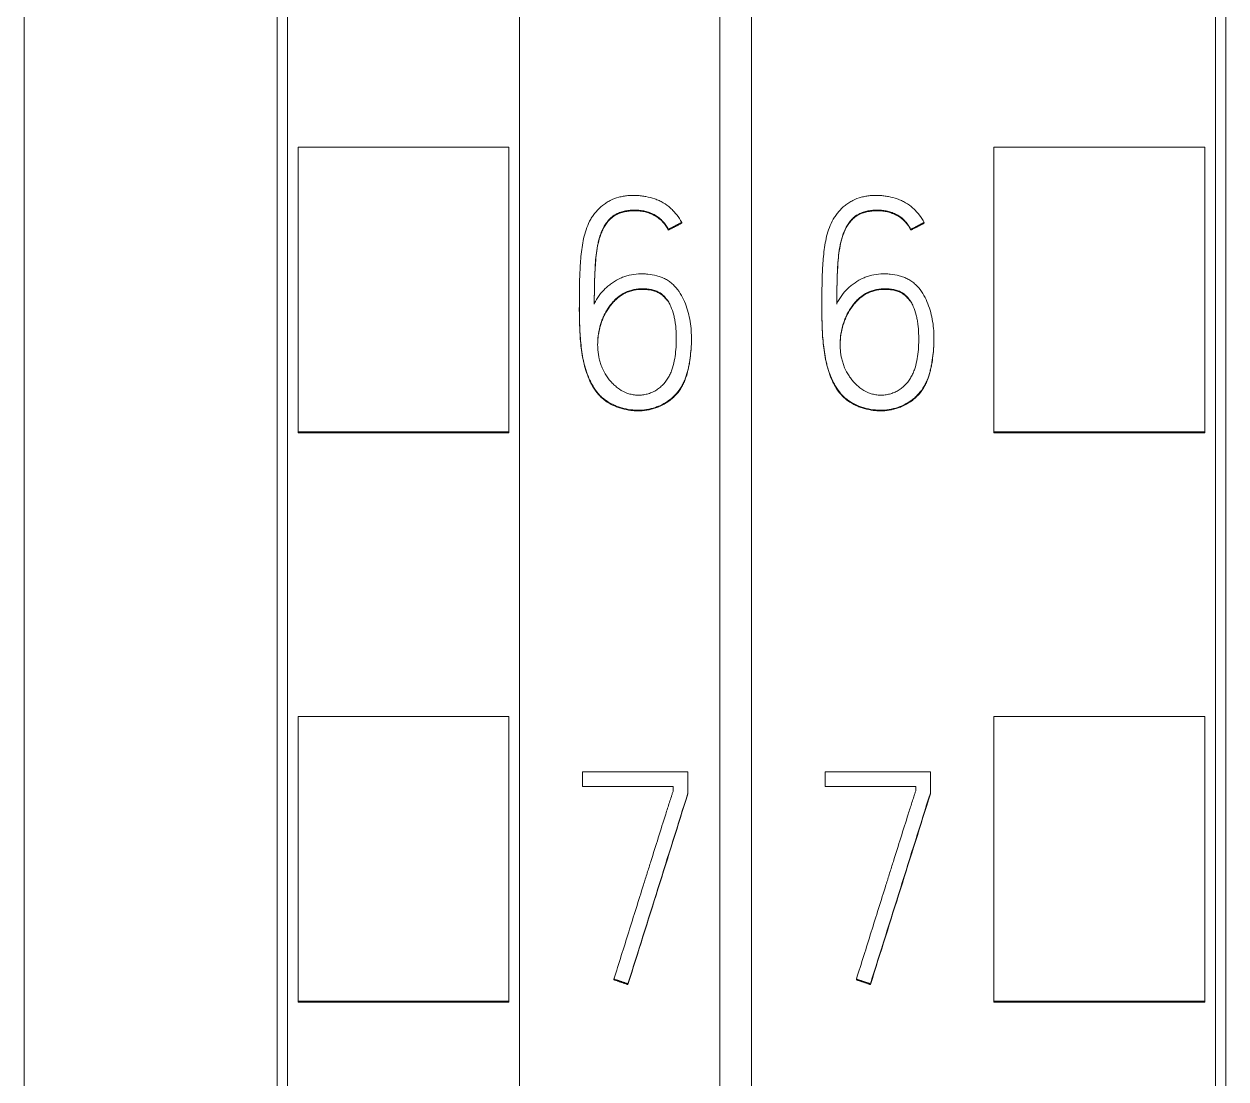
# Model space of a CAD drawing. Header units: millimetres. Extents: x 1359 to 3577, y 1336 to 3557.
# Drawn here: x 2743.47 to 2754.87, y 2942.38 to 2952.38 of the extents above; entities that cross this region are included whole.
import ezdxf

# ---------------------------------------------------------------- set-up
doc = ezdxf.new("R2010")
doc.units = ezdxf.units.MM
doc.layers.add('000-PI-Oprema', color=30, linetype='Continuous', lineweight=5)

msp = doc.modelspace()

# ---------------------------------------------------------------- linework, layer by layer
at = {"layer": '000-PI-Oprema', "color": 0, "linetype": 'ByBlock', "lineweight": 0}
for p, q in [((2750.371, 3041.237), (2750.371, 2927.819)), ((2750.371, 3041.237), (2750.371, 2927.819)), ((2745.971, 2930.141), (2745.971, 3038.956)), ((2754.771, 3038.956), (2754.771, 2930.141)), ((2748.171, 2974.306), (2748.171, 2910.351)), ((2750.071, 2974.306), (2750.071, 2910.351)), ((2746.071, 2948.514), (2746.071, 2951.215)), ((2746.071, 2951.215), (2748.071, 2951.215)), ((2748.071, 2948.514), (2748.071, 2951.215)), ((2752.671, 2948.514), (2752.671, 2951.215)), ((2754.671, 2951.215), (2752.671, 2951.215)), ((2754.671, 2948.514), (2754.671, 2951.215)), ((2749.582, 2950.435), (2749.582, 2950.429)), ((2749.71, 2950.502), (2749.71, 2950.495)), ((2751.882, 2950.435), (2751.882, 2950.429)), ((2752.01, 2950.502), (2752.01, 2950.495)), ((2748.738, 2949.695), (2748.738, 2949.689)), ((2751.038, 2949.695), (2751.038, 2949.689)), ((2749.802, 2949.395), (2749.802, 2949.401)), ((2752.102, 2949.395), (2752.102, 2949.401)), ((2746.071, 2948.506), (2746.071, 2948.514)), ((2746.071, 2948.514), (2748.071, 2948.514)), ((2746.071, 2948.506), (2748.071, 2948.506)), ((2748.071, 2948.506), (2748.071, 2948.514)), ((2752.671, 2948.506), (2752.671, 2948.514)), ((2754.671, 2948.514), (2752.671, 2948.514)), ((2754.671, 2948.506), (2752.671, 2948.506)), ((2754.671, 2948.506), (2754.671, 2948.514)), ((2746.071, 2943.113), (2746.071, 2945.814)), ((2746.071, 2945.814), (2748.071, 2945.814)), ((2748.071, 2943.113), (2748.071, 2945.814)), ((2752.671, 2943.113), (2752.671, 2945.814)), ((2754.671, 2945.814), (2752.671, 2945.814)), ((2754.671, 2943.113), (2754.671, 2945.814)), ((2748.769, 2945.149), (2748.769, 2945.291)), ((2748.769, 2945.291), (2749.768, 2945.291)), ((2749.768, 2945.291), (2749.768, 2945.088)), ((2751.069, 2945.149), (2751.069, 2945.291)), ((2751.069, 2945.291), (2752.068, 2945.291)), ((2752.068, 2945.291), (2752.068, 2945.088)), ((2749.629, 2945.149), (2748.769, 2945.149)), ((2749.629, 2945.11), (2749.629, 2945.149)), ((2749.768, 2945.088), (2749.768, 2945.082)), ((2751.929, 2945.149), (2751.069, 2945.149)), ((2751.929, 2945.11), (2751.929, 2945.149)), ((2752.068, 2945.088), (2752.068, 2945.082)), ((2749.066, 2943.323), (2749.066, 2943.317)), ((2749.199, 2943.279), (2749.199, 2943.272)), ((2751.366, 2943.323), (2751.366, 2943.317)), ((2751.499, 2943.279), (2751.499, 2943.272)), ((2746.071, 2943.106), (2746.071, 2943.113)), ((2746.071, 2943.113), (2748.071, 2943.113)), ((2746.071, 2943.106), (2748.071, 2943.106)), ((2748.071, 2943.106), (2748.071, 2943.113)), ((2752.671, 2943.106), (2752.671, 2943.113)), ((2754.671, 2943.113), (2752.671, 2943.113)), ((2754.671, 2943.106), (2752.671, 2943.106)), ((2754.671, 2943.106), (2754.671, 2943.113))]:
    msp.add_line(p, q, dxfattribs=at)
for centre, major_axis, ratio, start_param, end_param in [((2761.981, 2921.33), (315.562, 1005.234), 0.017816, 1.552753, 1.554553), ((2761.812, 2921.646), (313.38, 998.269), 0.017694, 1.552872, 1.554685), ((2764.18, 2921.521), (314.236, 1001.002), 0.017743, 1.552827, 1.554635), ((2764.199, 2921.477), (314.539, 1001.971), 0.017758, 1.552804, 1.55461)]:
    msp.add_ellipse(centre, major_axis=major_axis, ratio=ratio, start_param=start_param, end_param=end_param, dxfattribs=at)
for points, knots in [([(2745.871, 2929.856), (2745.871, 2933.196), (2745.871, 2941.161), (2745.871, 2953.801), (2745.871, 2969.287), (2745.871, 2983.582), (2745.871, 2997.792), (2745.871, 3012.358), (2745.871, 3026.528), (2745.871, 3036.098), (2745.871, 3039.142)], [0, 0, 0, 0, 0.091483, 0.21812, 0.346206, 0.515858, 0.610111, 0.736264, 0.916066, 1, 1, 1, 1]), ([(2754.871, 3039.142), (2754.871, 3036.098), (2754.871, 3026.528), (2754.871, 3012.358), (2754.871, 2997.792), (2754.871, 2983.582), (2754.871, 2969.287), (2754.871, 2953.801), (2754.871, 2941.161), (2754.871, 2933.196), (2754.871, 2929.856)], [0, 0, 0, 0, 0.083934, 0.263736, 0.389889, 0.484142, 0.653794, 0.78188, 0.908517, 1, 1, 1, 1]), ([(2743.471, 3036.077), (2743.471, 3034.053), (2743.471, 3025.504), (2743.471, 3012.358), (2743.471, 2997.792), (2743.471, 2983.582), (2743.471, 2969.287), (2743.471, 2953.801), (2743.471, 2941.043), (2743.471, 2932.161), (2743.471, 2927.904), (2743.471, 2927.106)], [0, 0, 0, 0, 0.055935, 0.236292, 0.362833, 0.457376, 0.627551, 0.756032, 0.883059, 0.978086, 1, 1, 1, 1]), ([(2749.71, 2950.502), (2749.695, 2950.527), (2749.679, 2950.551), (2749.653, 2950.585), (2749.643, 2950.596), (2749.624, 2950.617), (2749.613, 2950.628), (2749.581, 2950.657), (2749.558, 2950.674), (2749.52, 2950.696), (2749.508, 2950.702), (2749.481, 2950.714), (2749.467, 2950.72), (2749.427, 2950.734), (2749.399, 2950.741), (2749.356, 2950.749), (2749.342, 2950.751), (2749.313, 2950.755), (2749.299, 2950.756), (2749.255, 2950.758), (2749.226, 2950.758), (2749.183, 2950.754), (2749.169, 2950.752), (2749.141, 2950.747), (2749.126, 2950.744), (2749.084, 2950.733), (2749.057, 2950.723), (2749.019, 2950.703), (2749.006, 2950.696), (2748.982, 2950.68), (2748.97, 2950.671), (2748.936, 2950.644), (2748.915, 2950.624), (2748.887, 2950.591), (2748.878, 2950.58), (2748.861, 2950.556), (2748.853, 2950.544), (2748.832, 2950.506), (2748.82, 2950.48), (2748.799, 2950.425), (2748.791, 2950.398), (2748.777, 2950.342), (2748.772, 2950.314), (2748.763, 2950.257), (2748.759, 2950.229), (2748.75, 2950.143), (2748.746, 2950.086), (2748.741, 2949.971), (2748.74, 2949.913), (2748.738, 2949.741), (2748.737, 2949.625), (2748.743, 2949.482), (2748.744, 2949.453), (2748.748, 2949.396), (2748.751, 2949.368), (2748.76, 2949.282), (2748.769, 2949.225), (2748.785, 2949.155), (2748.789, 2949.141), (2748.797, 2949.113), (2748.801, 2949.099), (2748.815, 2949.058), (2748.826, 2949.031), (2748.844, 2948.992), (2748.85, 2948.979), (2748.864, 2948.953), (2748.872, 2948.941), (2748.896, 2948.904), (2748.914, 2948.881), (2748.944, 2948.85), (2748.955, 2948.84), (2748.977, 2948.822), (2748.989, 2948.813), (2749.025, 2948.789), (2749.051, 2948.775), (2749.091, 2948.758), (2749.105, 2948.753), (2749.132, 2948.744), (2749.146, 2948.74), (2749.188, 2948.73), (2749.217, 2948.725), (2749.26, 2948.721), (2749.275, 2948.72), (2749.304, 2948.72), (2749.319, 2948.72), (2749.362, 2948.723), (2749.39, 2948.728), (2749.432, 2948.738), (2749.446, 2948.742), (2749.474, 2948.752), (2749.487, 2948.757), (2749.527, 2948.775), (2749.552, 2948.789), (2749.588, 2948.814), (2749.6, 2948.822), (2749.622, 2948.841), (2749.633, 2948.851), (2749.664, 2948.882), (2749.682, 2948.904), (2749.705, 2948.941), (2749.713, 2948.953), (2749.726, 2948.979), (2749.732, 2948.993), (2749.749, 2949.033), (2749.757, 2949.06), (2749.768, 2949.102), (2749.772, 2949.116), (2749.777, 2949.145), (2749.78, 2949.159), (2749.787, 2949.202), (2749.791, 2949.231), (2749.8, 2949.317), (2749.803, 2949.375), (2749.8, 2949.461), (2749.799, 2949.489), (2749.792, 2949.547), (2749.787, 2949.576), (2749.775, 2949.633), (2749.768, 2949.661), (2749.749, 2949.717), (2749.739, 2949.744), (2749.714, 2949.797), (2749.7, 2949.823), (2749.667, 2949.871), (2749.648, 2949.893), (2749.616, 2949.923), (2749.604, 2949.932), (2749.58, 2949.949), (2749.568, 2949.957), (2749.542, 2949.971), (2749.528, 2949.977), (2749.501, 2949.987), (2749.487, 2949.992), (2749.445, 2950.003), (2749.416, 2950.008), (2749.372, 2950.012), (2749.357, 2950.013), (2749.328, 2950.014), (2749.313, 2950.013), (2749.269, 2950.011), (2749.24, 2950.007), (2749.197, 2949.997), (2749.183, 2949.993), (2749.155, 2949.984), (2749.142, 2949.978), (2749.102, 2949.961), (2749.077, 2949.946), (2749.041, 2949.921), (2749.029, 2949.912), (2749.006, 2949.894), (2748.995, 2949.884), (2748.964, 2949.854), (2748.944, 2949.832), (2748.91, 2949.784), (2748.894, 2949.759), (2748.88, 2949.733)], [0, 0, 0, 0, 0.015625, 0.015625, 0.023438, 0.023438, 0.03125, 0.03125, 0.046875, 0.046875, 0.054688, 0.054688, 0.0625, 0.0625, 0.078125, 0.078125, 0.085938, 0.085938, 0.09375, 0.09375, 0.109375, 0.109375, 0.117188, 0.117188, 0.125, 0.125, 0.140625, 0.140625, 0.148438, 0.148438, 0.15625, 0.15625, 0.171875, 0.171875, 0.179688, 0.179688, 0.1875, 0.1875, 0.203125, 0.203125, 0.21875, 0.21875, 0.234375, 0.234375, 0.25, 0.25, 0.28125, 0.28125, 0.3125, 0.3125, 0.375, 0.375, 0.390625, 0.390625, 0.40625, 0.40625, 0.4375, 0.4375, 0.445313, 0.445313, 0.453125, 0.453125, 0.46875, 0.46875, 0.476563, 0.476563, 0.484375, 0.484375, 0.5, 0.5, 0.507813, 0.507813, 0.515625, 0.515625, 0.53125, 0.53125, 0.539063, 0.539063, 0.546875, 0.546875, 0.5625, 0.5625, 0.570313, 0.570313, 0.578125, 0.578125, 0.59375, 0.59375, 0.601563, 0.601563, 0.609375, 0.609375, 0.625, 0.625, 0.632813, 0.632813, 0.640625, 0.640625, 0.65625, 0.65625, 0.664063, 0.664063, 0.671875, 0.671875, 0.6875, 0.6875, 0.695313, 0.695313, 0.703125, 0.703125, 0.71875, 0.71875, 0.75, 0.75, 0.765625, 0.765625, 0.78125, 0.78125, 0.796875, 0.796875, 0.8125, 0.8125, 0.828125, 0.828125, 0.84375, 0.84375, 0.851563, 0.851563, 0.859375, 0.859375, 0.867188, 0.867188, 0.875, 0.875, 0.890625, 0.890625, 0.898438, 0.898438, 0.90625, 0.90625, 0.921875, 0.921875, 0.929688, 0.929688, 0.9375, 0.9375, 0.953125, 0.953125, 0.960938, 0.960938, 0.96875, 0.96875, 0.984375, 0.984375, 1, 1, 1, 1]), ([(2752.01, 2950.502), (2751.995, 2950.527), (2751.979, 2950.551), (2751.953, 2950.585), (2751.943, 2950.596), (2751.924, 2950.617), (2751.913, 2950.628), (2751.881, 2950.657), (2751.858, 2950.674), (2751.82, 2950.696), (2751.808, 2950.702), (2751.781, 2950.714), (2751.767, 2950.72), (2751.727, 2950.734), (2751.699, 2950.741), (2751.656, 2950.749), (2751.642, 2950.751), (2751.613, 2950.755), (2751.599, 2950.756), (2751.555, 2950.758), (2751.526, 2950.758), (2751.483, 2950.754), (2751.469, 2950.752), (2751.441, 2950.747), (2751.426, 2950.744), (2751.384, 2950.733), (2751.357, 2950.723), (2751.319, 2950.703), (2751.306, 2950.696), (2751.282, 2950.68), (2751.27, 2950.671), (2751.236, 2950.644), (2751.215, 2950.624), (2751.187, 2950.591), (2751.178, 2950.58), (2751.161, 2950.556), (2751.153, 2950.544), (2751.132, 2950.506), (2751.12, 2950.48), (2751.099, 2950.425), (2751.091, 2950.398), (2751.077, 2950.342), (2751.072, 2950.314), (2751.063, 2950.257), (2751.059, 2950.229), (2751.05, 2950.143), (2751.046, 2950.086), (2751.041, 2949.971), (2751.04, 2949.913), (2751.038, 2949.741), (2751.037, 2949.625), (2751.043, 2949.482), (2751.044, 2949.453), (2751.048, 2949.396), (2751.051, 2949.368), (2751.06, 2949.282), (2751.069, 2949.225), (2751.085, 2949.155), (2751.089, 2949.141), (2751.097, 2949.113), (2751.101, 2949.099), (2751.115, 2949.058), (2751.126, 2949.031), (2751.144, 2948.992), (2751.15, 2948.979), (2751.164, 2948.953), (2751.172, 2948.941), (2751.196, 2948.904), (2751.214, 2948.881), (2751.244, 2948.85), (2751.255, 2948.84), (2751.277, 2948.822), (2751.289, 2948.813), (2751.325, 2948.789), (2751.351, 2948.775), (2751.391, 2948.758), (2751.405, 2948.753), (2751.432, 2948.744), (2751.446, 2948.74), (2751.488, 2948.73), (2751.517, 2948.725), (2751.56, 2948.721), (2751.575, 2948.72), (2751.604, 2948.72), (2751.619, 2948.72), (2751.662, 2948.723), (2751.69, 2948.728), (2751.732, 2948.738), (2751.746, 2948.742), (2751.774, 2948.752), (2751.787, 2948.757), (2751.827, 2948.775), (2751.852, 2948.789), (2751.888, 2948.814), (2751.9, 2948.822), (2751.922, 2948.841), (2751.933, 2948.851), (2751.964, 2948.882), (2751.982, 2948.904), (2752.005, 2948.941), (2752.013, 2948.953), (2752.026, 2948.979), (2752.032, 2948.993), (2752.049, 2949.033), (2752.057, 2949.06), (2752.068, 2949.102), (2752.072, 2949.116), (2752.077, 2949.145), (2752.08, 2949.159), (2752.087, 2949.202), (2752.091, 2949.231), (2752.1, 2949.317), (2752.103, 2949.375), (2752.1, 2949.461), (2752.099, 2949.489), (2752.092, 2949.547), (2752.087, 2949.576), (2752.075, 2949.633), (2752.068, 2949.661), (2752.049, 2949.717), (2752.039, 2949.744), (2752.014, 2949.797), (2752, 2949.823), (2751.967, 2949.871), (2751.948, 2949.893), (2751.916, 2949.923), (2751.904, 2949.932), (2751.88, 2949.949), (2751.868, 2949.957), (2751.842, 2949.971), (2751.828, 2949.977), (2751.801, 2949.987), (2751.787, 2949.992), (2751.745, 2950.003), (2751.716, 2950.008), (2751.672, 2950.012), (2751.657, 2950.013), (2751.628, 2950.014), (2751.613, 2950.013), (2751.569, 2950.011), (2751.54, 2950.007), (2751.497, 2949.997), (2751.483, 2949.993), (2751.455, 2949.984), (2751.442, 2949.978), (2751.402, 2949.961), (2751.377, 2949.946), (2751.341, 2949.921), (2751.329, 2949.912), (2751.306, 2949.894), (2751.295, 2949.884), (2751.264, 2949.854), (2751.244, 2949.832), (2751.21, 2949.784), (2751.194, 2949.759), (2751.18, 2949.733)], [0, 0, 0, 0, 0.015625, 0.015625, 0.023438, 0.023438, 0.03125, 0.03125, 0.046875, 0.046875, 0.054688, 0.054688, 0.0625, 0.0625, 0.078125, 0.078125, 0.085938, 0.085938, 0.09375, 0.09375, 0.109375, 0.109375, 0.117188, 0.117188, 0.125, 0.125, 0.140625, 0.140625, 0.148438, 0.148438, 0.15625, 0.15625, 0.171875, 0.171875, 0.179688, 0.179688, 0.1875, 0.1875, 0.203125, 0.203125, 0.21875, 0.21875, 0.234375, 0.234375, 0.25, 0.25, 0.28125, 0.28125, 0.3125, 0.3125, 0.375, 0.375, 0.390625, 0.390625, 0.40625, 0.40625, 0.4375, 0.4375, 0.445313, 0.445313, 0.453125, 0.453125, 0.46875, 0.46875, 0.476563, 0.476563, 0.484375, 0.484375, 0.5, 0.5, 0.507813, 0.507813, 0.515625, 0.515625, 0.53125, 0.53125, 0.539063, 0.539063, 0.546875, 0.546875, 0.5625, 0.5625, 0.570313, 0.570313, 0.578125, 0.578125, 0.59375, 0.59375, 0.601563, 0.601563, 0.609375, 0.609375, 0.625, 0.625, 0.632813, 0.632813, 0.640625, 0.640625, 0.65625, 0.65625, 0.664063, 0.664063, 0.671875, 0.671875, 0.6875, 0.6875, 0.695313, 0.695313, 0.703125, 0.703125, 0.71875, 0.71875, 0.75, 0.75, 0.765625, 0.765625, 0.78125, 0.78125, 0.796875, 0.796875, 0.8125, 0.8125, 0.828125, 0.828125, 0.84375, 0.84375, 0.851563, 0.851563, 0.859375, 0.859375, 0.867188, 0.867188, 0.875, 0.875, 0.890625, 0.890625, 0.898438, 0.898438, 0.90625, 0.90625, 0.921875, 0.921875, 0.929688, 0.929688, 0.9375, 0.9375, 0.953125, 0.953125, 0.960938, 0.960938, 0.96875, 0.96875, 0.984375, 0.984375, 1, 1, 1, 1]), ([(2748.88, 2949.733), (2748.88, 2949.794), (2748.881, 2949.855), (2748.883, 2949.947), (2748.884, 2949.977), (2748.886, 2950.038), (2748.888, 2950.069), (2748.891, 2950.13), (2748.894, 2950.16), (2748.901, 2950.22), (2748.905, 2950.251), (2748.914, 2950.296), (2748.917, 2950.311), (2748.925, 2950.341), (2748.929, 2950.356), (2748.943, 2950.4), (2748.955, 2950.429), (2748.973, 2950.463), (2748.977, 2950.47), (2748.985, 2950.483), (2748.989, 2950.489), (2749.003, 2950.508), (2749.013, 2950.52), (2749.029, 2950.537), (2749.034, 2950.542), (2749.046, 2950.553), (2749.052, 2950.558), (2749.071, 2950.571), (2749.084, 2950.579), (2749.105, 2950.589), (2749.112, 2950.592), (2749.127, 2950.598), (2749.134, 2950.6), (2749.157, 2950.607), (2749.172, 2950.61), (2749.202, 2950.615), (2749.218, 2950.617), (2749.249, 2950.618), (2749.264, 2950.618), (2749.295, 2950.617), (2749.311, 2950.616), (2749.341, 2950.612), (2749.364, 2950.607), (2749.386, 2950.601), (2749.401, 2950.596), (2749.408, 2950.593), (2749.43, 2950.584), (2749.444, 2950.577), (2749.471, 2950.562), (2749.483, 2950.553), (2749.502, 2950.539), (2749.508, 2950.533), (2749.519, 2950.523), (2749.524, 2950.517), (2749.54, 2950.5), (2749.55, 2950.488), (2749.567, 2950.463), (2749.575, 2950.449), (2749.582, 2950.435)], [0, 0, 0, 0, 0.125, 0.125, 0.1875, 0.1875, 0.25, 0.25, 0.3125, 0.3125, 0.375, 0.375, 0.40625, 0.40625, 0.4375, 0.4375, 0.5, 0.5, 0.515625, 0.515625, 0.53125, 0.53125, 0.5625, 0.5625, 0.578125, 0.578125, 0.59375, 0.59375, 0.625, 0.625, 0.640625, 0.640625, 0.65625, 0.65625, 0.6875, 0.6875, 0.71875, 0.71875, 0.75, 0.75, 0.78125, 0.78125, 0.8125, 0.828125, 0.828125, 0.84375, 0.84375, 0.875, 0.875, 0.90625, 0.90625, 0.921875, 0.921875, 0.9375, 0.9375, 0.96875, 0.96875, 1, 1, 1, 1]), ([(2749.582, 2950.429), (2749.568, 2950.457), (2749.551, 2950.482), (2749.525, 2950.51), (2749.52, 2950.516), (2749.508, 2950.527), (2749.503, 2950.532), (2749.484, 2950.546), (2749.459, 2950.564), (2749.431, 2950.577), (2749.403, 2950.589), (2749.388, 2950.594), (2749.358, 2950.602), (2749.343, 2950.606), (2749.312, 2950.61), (2749.297, 2950.611), (2749.25, 2950.613), (2749.22, 2950.611), (2749.174, 2950.604), (2749.159, 2950.601), (2749.129, 2950.593), (2749.114, 2950.587), (2749.093, 2950.577), (2749.087, 2950.574), (2749.073, 2950.566), (2749.067, 2950.562), (2749.048, 2950.548), (2749.03, 2950.533), (2749.015, 2950.516), (2749.005, 2950.504), (2749, 2950.498), (2748.986, 2950.479), (2748.978, 2950.466), (2748.963, 2950.439), (2748.957, 2950.425), (2748.945, 2950.396), (2748.939, 2950.382), (2748.925, 2950.337), (2748.918, 2950.308), (2748.906, 2950.248), (2748.901, 2950.217), (2748.894, 2950.157), (2748.892, 2950.126), (2748.888, 2950.065), (2748.886, 2950.034), (2748.884, 2949.973), (2748.883, 2949.942), (2748.881, 2949.85), (2748.88, 2949.788), (2748.88, 2949.727)], [0, 0, 0, 0, 0.0625, 0.0625, 0.078125, 0.078125, 0.09375, 0.09375, 0.125, 0.15625, 0.15625, 0.1875, 0.1875, 0.21875, 0.21875, 0.25, 0.25, 0.3125, 0.3125, 0.34375, 0.34375, 0.375, 0.375, 0.390625, 0.390625, 0.40625, 0.40625, 0.4375, 0.453125, 0.453125, 0.46875, 0.46875, 0.5, 0.5, 0.53125, 0.53125, 0.5625, 0.5625, 0.625, 0.625, 0.6875, 0.6875, 0.75, 0.75, 0.8125, 0.8125, 0.875, 0.875, 1, 1, 1, 1]), ([(2751.18, 2949.733), (2751.18, 2949.794), (2751.181, 2949.855), (2751.183, 2949.947), (2751.184, 2949.977), (2751.186, 2950.038), (2751.188, 2950.069), (2751.191, 2950.13), (2751.194, 2950.16), (2751.201, 2950.22), (2751.205, 2950.251), (2751.214, 2950.296), (2751.217, 2950.311), (2751.225, 2950.341), (2751.229, 2950.356), (2751.243, 2950.4), (2751.255, 2950.429), (2751.273, 2950.463), (2751.277, 2950.47), (2751.285, 2950.483), (2751.289, 2950.489), (2751.303, 2950.508), (2751.313, 2950.52), (2751.329, 2950.537), (2751.334, 2950.542), (2751.346, 2950.553), (2751.352, 2950.558), (2751.371, 2950.571), (2751.384, 2950.579), (2751.405, 2950.589), (2751.412, 2950.592), (2751.427, 2950.598), (2751.434, 2950.6), (2751.457, 2950.607), (2751.472, 2950.61), (2751.502, 2950.615), (2751.518, 2950.617), (2751.549, 2950.618), (2751.564, 2950.618), (2751.595, 2950.617), (2751.611, 2950.616), (2751.641, 2950.612), (2751.664, 2950.607), (2751.686, 2950.601), (2751.701, 2950.596), (2751.708, 2950.593), (2751.73, 2950.584), (2751.744, 2950.577), (2751.771, 2950.562), (2751.783, 2950.553), (2751.802, 2950.539), (2751.808, 2950.533), (2751.819, 2950.523), (2751.824, 2950.517), (2751.84, 2950.5), (2751.85, 2950.488), (2751.867, 2950.463), (2751.875, 2950.449), (2751.882, 2950.435)], [0, 0, 0, 0, 0.125, 0.125, 0.1875, 0.1875, 0.25, 0.25, 0.3125, 0.3125, 0.375, 0.375, 0.40625, 0.40625, 0.4375, 0.4375, 0.5, 0.5, 0.515625, 0.515625, 0.53125, 0.53125, 0.5625, 0.5625, 0.578125, 0.578125, 0.59375, 0.59375, 0.625, 0.625, 0.640625, 0.640625, 0.65625, 0.65625, 0.6875, 0.6875, 0.71875, 0.71875, 0.75, 0.75, 0.78125, 0.78125, 0.8125, 0.828125, 0.828125, 0.84375, 0.84375, 0.875, 0.875, 0.90625, 0.90625, 0.921875, 0.921875, 0.9375, 0.9375, 0.96875, 0.96875, 1, 1, 1, 1]), ([(2751.882, 2950.429), (2751.868, 2950.457), (2751.851, 2950.482), (2751.825, 2950.51), (2751.82, 2950.516), (2751.808, 2950.527), (2751.803, 2950.532), (2751.784, 2950.546), (2751.759, 2950.564), (2751.731, 2950.577), (2751.703, 2950.589), (2751.688, 2950.594), (2751.658, 2950.602), (2751.643, 2950.606), (2751.612, 2950.61), (2751.597, 2950.611), (2751.55, 2950.613), (2751.52, 2950.611), (2751.474, 2950.604), (2751.459, 2950.601), (2751.429, 2950.593), (2751.414, 2950.587), (2751.393, 2950.577), (2751.387, 2950.574), (2751.373, 2950.566), (2751.367, 2950.562), (2751.348, 2950.548), (2751.33, 2950.533), (2751.315, 2950.516), (2751.305, 2950.504), (2751.3, 2950.498), (2751.286, 2950.479), (2751.278, 2950.466), (2751.263, 2950.439), (2751.257, 2950.425), (2751.245, 2950.396), (2751.239, 2950.382), (2751.225, 2950.337), (2751.218, 2950.308), (2751.206, 2950.248), (2751.201, 2950.217), (2751.194, 2950.157), (2751.192, 2950.126), (2751.188, 2950.065), (2751.186, 2950.034), (2751.184, 2949.973), (2751.183, 2949.942), (2751.181, 2949.85), (2751.18, 2949.788), (2751.18, 2949.727)], [0, 0, 0, 0, 0.0625, 0.0625, 0.078125, 0.078125, 0.09375, 0.09375, 0.125, 0.15625, 0.15625, 0.1875, 0.1875, 0.21875, 0.21875, 0.25, 0.25, 0.3125, 0.3125, 0.34375, 0.34375, 0.375, 0.375, 0.390625, 0.390625, 0.40625, 0.40625, 0.4375, 0.453125, 0.453125, 0.46875, 0.46875, 0.5, 0.5, 0.53125, 0.53125, 0.5625, 0.5625, 0.625, 0.625, 0.6875, 0.6875, 0.75, 0.75, 0.8125, 0.8125, 0.875, 0.875, 1, 1, 1, 1]), ([(2749.153, 2949.827), (2749.179, 2949.842), (2749.206, 2949.852), (2749.249, 2949.863), (2749.264, 2949.866), (2749.293, 2949.87), (2749.322, 2949.872), (2749.352, 2949.872), (2749.381, 2949.87), (2749.396, 2949.869), (2749.425, 2949.864), (2749.439, 2949.86), (2749.467, 2949.851), (2749.481, 2949.845), (2749.507, 2949.831), (2749.519, 2949.822), (2749.541, 2949.803), (2749.551, 2949.792), (2749.569, 2949.769), (2749.578, 2949.757), (2749.593, 2949.732), (2749.599, 2949.719), (2749.617, 2949.678), (2749.627, 2949.651), (2749.637, 2949.608), (2749.64, 2949.594), (2749.646, 2949.565), (2749.648, 2949.55), (2749.653, 2949.507), (2749.655, 2949.478), (2749.657, 2949.419), (2749.658, 2949.39), (2749.656, 2949.303), (2749.65, 2949.245), (2749.633, 2949.159), (2749.626, 2949.13), (2749.611, 2949.089), (2749.605, 2949.075), (2749.593, 2949.048), (2749.586, 2949.035), (2749.562, 2948.998), (2749.544, 2948.975), (2749.518, 2948.949), (2749.512, 2948.944), (2749.501, 2948.935), (2749.495, 2948.93), (2749.478, 2948.917), (2749.466, 2948.909), (2749.44, 2948.895), (2749.427, 2948.889), (2749.399, 2948.878), (2749.371, 2948.87), (2749.342, 2948.865), (2749.312, 2948.863), (2749.298, 2948.863), (2749.268, 2948.864), (2749.254, 2948.866), (2749.225, 2948.871), (2749.21, 2948.875), (2749.168, 2948.889), (2749.142, 2948.903), (2749.106, 2948.928), (2749.094, 2948.937), (2749.072, 2948.956), (2749.05, 2948.976), (2749.031, 2948.998), (2749.013, 2949.021), (2749.004, 2949.033), (2748.98, 2949.07), (2748.966, 2949.095), (2748.949, 2949.136), (2748.944, 2949.15), (2748.935, 2949.178), (2748.931, 2949.192), (2748.921, 2949.235), (2748.917, 2949.264), (2748.913, 2949.307), (2748.912, 2949.322), (2748.912, 2949.351), (2748.912, 2949.366), (2748.914, 2949.41), (2748.918, 2949.439), (2748.929, 2949.496), (2748.936, 2949.525), (2748.95, 2949.566), (2748.956, 2949.58), (2748.967, 2949.607), (2748.973, 2949.62), (2748.993, 2949.659), (2749.008, 2949.684), (2749.034, 2949.719), (2749.043, 2949.731), (2749.062, 2949.753), (2749.072, 2949.764), (2749.104, 2949.795), (2749.127, 2949.813), (2749.153, 2949.827)], [0, 0, 0, 0, 0.03125, 0.03125, 0.046875, 0.046875, 0.0625, 0.078125, 0.078125, 0.09375, 0.09375, 0.109375, 0.109375, 0.125, 0.125, 0.140625, 0.140625, 0.15625, 0.15625, 0.171875, 0.171875, 0.1875, 0.1875, 0.21875, 0.21875, 0.234375, 0.234375, 0.25, 0.25, 0.28125, 0.28125, 0.3125, 0.3125, 0.375, 0.375, 0.40625, 0.40625, 0.421875, 0.421875, 0.4375, 0.4375, 0.46875, 0.46875, 0.476563, 0.476563, 0.484375, 0.484375, 0.5, 0.5, 0.515625, 0.515625, 0.53125, 0.546875, 0.546875, 0.5625, 0.5625, 0.578125, 0.578125, 0.59375, 0.59375, 0.625, 0.625, 0.640625, 0.640625, 0.65625, 0.671875, 0.671875, 0.6875, 0.6875, 0.71875, 0.71875, 0.734375, 0.734375, 0.75, 0.75, 0.78125, 0.78125, 0.796875, 0.796875, 0.8125, 0.8125, 0.84375, 0.84375, 0.875, 0.875, 0.890625, 0.890625, 0.90625, 0.90625, 0.9375, 0.9375, 0.953125, 0.953125, 0.96875, 0.96875, 1, 1, 1, 1]), ([(2749.574, 2949.756), (2749.569, 2949.763), (2749.564, 2949.769), (2749.55, 2949.787), (2749.54, 2949.798), (2749.523, 2949.812), (2749.517, 2949.817), (2749.505, 2949.825), (2749.499, 2949.829), (2749.48, 2949.839), (2749.466, 2949.845), (2749.438, 2949.854), (2749.424, 2949.858), (2749.395, 2949.863), (2749.381, 2949.864), (2749.351, 2949.866), (2749.337, 2949.866), (2749.293, 2949.864), (2749.264, 2949.861), (2749.221, 2949.85), (2749.207, 2949.845), (2749.186, 2949.837), (2749.18, 2949.834), (2749.166, 2949.828), (2749.16, 2949.825), (2749.153, 2949.821)], [0, 0, 0, 0, 0.053658, 0.053658, 0.148292, 0.148292, 0.195609, 0.195609, 0.242926, 0.242926, 0.33756, 0.33756, 0.432195, 0.432195, 0.526829, 0.526829, 0.621463, 0.621463, 0.810732, 0.810732, 0.905366, 0.905366, 0.952683, 0.952683, 1, 1, 1, 1]), ([(2751.453, 2949.827), (2751.479, 2949.842), (2751.506, 2949.852), (2751.549, 2949.863), (2751.564, 2949.866), (2751.593, 2949.87), (2751.622, 2949.872), (2751.652, 2949.872), (2751.681, 2949.87), (2751.696, 2949.869), (2751.725, 2949.864), (2751.739, 2949.86), (2751.767, 2949.851), (2751.781, 2949.845), (2751.807, 2949.831), (2751.819, 2949.822), (2751.841, 2949.803), (2751.851, 2949.792), (2751.869, 2949.769), (2751.878, 2949.757), (2751.893, 2949.732), (2751.899, 2949.719), (2751.917, 2949.678), (2751.927, 2949.651), (2751.937, 2949.608), (2751.94, 2949.594), (2751.946, 2949.565), (2751.948, 2949.55), (2751.953, 2949.507), (2751.955, 2949.478), (2751.957, 2949.419), (2751.958, 2949.39), (2751.956, 2949.303), (2751.95, 2949.245), (2751.933, 2949.159), (2751.926, 2949.13), (2751.911, 2949.089), (2751.905, 2949.075), (2751.893, 2949.048), (2751.886, 2949.035), (2751.862, 2948.998), (2751.844, 2948.975), (2751.818, 2948.949), (2751.812, 2948.944), (2751.801, 2948.935), (2751.795, 2948.93), (2751.778, 2948.917), (2751.766, 2948.909), (2751.74, 2948.895), (2751.727, 2948.889), (2751.699, 2948.878), (2751.671, 2948.87), (2751.642, 2948.865), (2751.612, 2948.863), (2751.598, 2948.863), (2751.568, 2948.864), (2751.554, 2948.866), (2751.525, 2948.871), (2751.51, 2948.875), (2751.468, 2948.889), (2751.442, 2948.903), (2751.406, 2948.928), (2751.394, 2948.937), (2751.372, 2948.956), (2751.35, 2948.976), (2751.331, 2948.998), (2751.313, 2949.021), (2751.304, 2949.033), (2751.28, 2949.07), (2751.266, 2949.095), (2751.249, 2949.136), (2751.244, 2949.15), (2751.235, 2949.178), (2751.231, 2949.192), (2751.221, 2949.235), (2751.217, 2949.264), (2751.213, 2949.307), (2751.212, 2949.322), (2751.212, 2949.351), (2751.212, 2949.366), (2751.214, 2949.41), (2751.218, 2949.439), (2751.229, 2949.496), (2751.236, 2949.525), (2751.25, 2949.566), (2751.256, 2949.58), (2751.267, 2949.607), (2751.273, 2949.62), (2751.293, 2949.659), (2751.308, 2949.684), (2751.334, 2949.719), (2751.343, 2949.731), (2751.362, 2949.753), (2751.372, 2949.764), (2751.404, 2949.795), (2751.427, 2949.813), (2751.453, 2949.827)], [0, 0, 0, 0, 0.03125, 0.03125, 0.046875, 0.046875, 0.0625, 0.078125, 0.078125, 0.09375, 0.09375, 0.109375, 0.109375, 0.125, 0.125, 0.140625, 0.140625, 0.15625, 0.15625, 0.171875, 0.171875, 0.1875, 0.1875, 0.21875, 0.21875, 0.234375, 0.234375, 0.25, 0.25, 0.28125, 0.28125, 0.3125, 0.3125, 0.375, 0.375, 0.40625, 0.40625, 0.421875, 0.421875, 0.4375, 0.4375, 0.46875, 0.46875, 0.476563, 0.476563, 0.484375, 0.484375, 0.5, 0.5, 0.515625, 0.515625, 0.53125, 0.546875, 0.546875, 0.5625, 0.5625, 0.578125, 0.578125, 0.59375, 0.59375, 0.625, 0.625, 0.640625, 0.640625, 0.65625, 0.671875, 0.671875, 0.6875, 0.6875, 0.71875, 0.71875, 0.734375, 0.734375, 0.75, 0.75, 0.78125, 0.78125, 0.796875, 0.796875, 0.8125, 0.8125, 0.84375, 0.84375, 0.875, 0.875, 0.890625, 0.890625, 0.90625, 0.90625, 0.9375, 0.9375, 0.953125, 0.953125, 0.96875, 0.96875, 1, 1, 1, 1]), ([(2751.874, 2949.756), (2751.869, 2949.763), (2751.864, 2949.769), (2751.85, 2949.787), (2751.84, 2949.798), (2751.823, 2949.812), (2751.817, 2949.817), (2751.805, 2949.825), (2751.799, 2949.829), (2751.78, 2949.839), (2751.766, 2949.845), (2751.738, 2949.854), (2751.724, 2949.858), (2751.695, 2949.863), (2751.681, 2949.864), (2751.651, 2949.866), (2751.637, 2949.866), (2751.593, 2949.864), (2751.564, 2949.861), (2751.521, 2949.85), (2751.507, 2949.845), (2751.486, 2949.837), (2751.48, 2949.834), (2751.466, 2949.828), (2751.46, 2949.825), (2751.453, 2949.821)], [0, 0, 0, 0, 0.053658, 0.053658, 0.148292, 0.148292, 0.195609, 0.195609, 0.242926, 0.242926, 0.33756, 0.33756, 0.432195, 0.432195, 0.526829, 0.526829, 0.621463, 0.621463, 0.810732, 0.810732, 0.905366, 0.905366, 0.952683, 0.952683, 1, 1, 1, 1]), ([(2749.153, 2949.821), (2749.127, 2949.806), (2749.104, 2949.788), (2749.073, 2949.758), (2749.063, 2949.747), (2749.043, 2949.725), (2749.034, 2949.713), (2749.009, 2949.678), (2748.993, 2949.653), (2748.973, 2949.614), (2748.967, 2949.601), (2748.956, 2949.574), (2748.95, 2949.56), (2748.936, 2949.518), (2748.929, 2949.49), (2748.921, 2949.447), (2748.918, 2949.433), (2748.915, 2949.403), (2748.914, 2949.389), (2748.912, 2949.363), (2748.912, 2949.353), (2748.912, 2949.342)], [0, 0, 0, 0, 0.157109, 0.157109, 0.235664, 0.235664, 0.314218, 0.314218, 0.471328, 0.471328, 0.549882, 0.549882, 0.628437, 0.628437, 0.785546, 0.785546, 0.864101, 0.864101, 0.942655, 0.942655, 1, 1, 1, 1]), ([(2751.453, 2949.821), (2751.427, 2949.806), (2751.404, 2949.788), (2751.373, 2949.758), (2751.363, 2949.747), (2751.343, 2949.725), (2751.334, 2949.713), (2751.309, 2949.678), (2751.293, 2949.653), (2751.273, 2949.614), (2751.267, 2949.601), (2751.256, 2949.574), (2751.25, 2949.56), (2751.236, 2949.518), (2751.229, 2949.49), (2751.221, 2949.447), (2751.218, 2949.433), (2751.215, 2949.403), (2751.214, 2949.389), (2751.212, 2949.363), (2751.212, 2949.353), (2751.212, 2949.342)], [0, 0, 0, 0, 0.157109, 0.157109, 0.235664, 0.235664, 0.314218, 0.314218, 0.471328, 0.471328, 0.549882, 0.549882, 0.628437, 0.628437, 0.785546, 0.785546, 0.864101, 0.864101, 0.942655, 0.942655, 1, 1, 1, 1]), ([(2749.802, 2949.396), (2749.802, 2949.349), (2749.799, 2949.303), (2749.791, 2949.228), (2749.788, 2949.2), (2749.781, 2949.157), (2749.778, 2949.143), (2749.772, 2949.114), (2749.769, 2949.1), (2749.758, 2949.057), (2749.75, 2949.03), (2749.733, 2948.989), (2749.727, 2948.976), (2749.714, 2948.95), (2749.707, 2948.937), (2749.684, 2948.9), (2749.666, 2948.878), (2749.635, 2948.847), (2749.625, 2948.837), (2749.603, 2948.818), (2749.591, 2948.809), (2749.555, 2948.784), (2749.53, 2948.77), (2749.49, 2948.752), (2749.476, 2948.747), (2749.449, 2948.737), (2749.435, 2948.733), (2749.393, 2948.722), (2749.364, 2948.718), (2749.321, 2948.714), (2749.306, 2948.714), (2749.277, 2948.714), (2749.262, 2948.715), (2749.219, 2948.719), (2749.191, 2948.723), (2749.148, 2948.734), (2749.134, 2948.738), (2749.106, 2948.747), (2749.093, 2948.752), (2749.053, 2948.768), (2749.027, 2948.782), (2748.997, 2948.801), (2748.991, 2948.805), (2748.979, 2948.814), (2748.973, 2948.819), (2748.956, 2948.832), (2748.946, 2948.842), (2748.915, 2948.873), (2748.897, 2948.896), (2748.873, 2948.932), (2748.866, 2948.945), (2748.852, 2948.97), (2748.845, 2948.983), (2748.827, 2949.022), (2748.816, 2949.049), (2748.798, 2949.104), (2748.79, 2949.132), (2748.776, 2949.188), (2748.77, 2949.217), (2748.761, 2949.274), (2748.753, 2949.331), (2748.748, 2949.388), (2748.744, 2949.446), (2748.743, 2949.474), (2748.739, 2949.565), (2748.738, 2949.627), (2748.738, 2949.689)], [0, 0, 0, 0, 0.061997, 0.061997, 0.100843, 0.100843, 0.120266, 0.120266, 0.139688, 0.139688, 0.178534, 0.178534, 0.197957, 0.197957, 0.217379, 0.217379, 0.256225, 0.256225, 0.275648, 0.275648, 0.295071, 0.295071, 0.333916, 0.333916, 0.353339, 0.353339, 0.372762, 0.372762, 0.411607, 0.411607, 0.43103, 0.43103, 0.450453, 0.450453, 0.489298, 0.489298, 0.508721, 0.508721, 0.528144, 0.528144, 0.566989, 0.566989, 0.5767, 0.5767, 0.586412, 0.586412, 0.605835, 0.605835, 0.64468, 0.64468, 0.664103, 0.664103, 0.683526, 0.683526, 0.722371, 0.722371, 0.761217, 0.761217, 0.800062, 0.800062, 0.838908, 0.877753, 0.877753, 0.916599, 0.916599, 1, 1, 1, 1]), ([(2752.102, 2949.396), (2752.102, 2949.349), (2752.099, 2949.303), (2752.091, 2949.228), (2752.088, 2949.2), (2752.081, 2949.157), (2752.078, 2949.143), (2752.072, 2949.114), (2752.069, 2949.1), (2752.058, 2949.057), (2752.05, 2949.03), (2752.033, 2948.989), (2752.027, 2948.976), (2752.014, 2948.95), (2752.007, 2948.937), (2751.984, 2948.9), (2751.966, 2948.878), (2751.935, 2948.847), (2751.925, 2948.837), (2751.903, 2948.818), (2751.891, 2948.809), (2751.855, 2948.784), (2751.83, 2948.77), (2751.79, 2948.752), (2751.776, 2948.747), (2751.749, 2948.737), (2751.735, 2948.733), (2751.693, 2948.722), (2751.664, 2948.718), (2751.621, 2948.714), (2751.606, 2948.714), (2751.577, 2948.714), (2751.562, 2948.715), (2751.519, 2948.719), (2751.491, 2948.723), (2751.448, 2948.734), (2751.434, 2948.738), (2751.406, 2948.747), (2751.393, 2948.752), (2751.353, 2948.768), (2751.327, 2948.782), (2751.297, 2948.801), (2751.291, 2948.805), (2751.279, 2948.814), (2751.273, 2948.819), (2751.256, 2948.832), (2751.246, 2948.842), (2751.215, 2948.873), (2751.197, 2948.896), (2751.173, 2948.932), (2751.166, 2948.945), (2751.152, 2948.97), (2751.145, 2948.983), (2751.127, 2949.022), (2751.116, 2949.049), (2751.098, 2949.104), (2751.09, 2949.132), (2751.076, 2949.188), (2751.07, 2949.217), (2751.061, 2949.274), (2751.053, 2949.331), (2751.048, 2949.388), (2751.044, 2949.446), (2751.043, 2949.474), (2751.039, 2949.565), (2751.038, 2949.627), (2751.038, 2949.689)], [0, 0, 0, 0, 0.061997, 0.061997, 0.100843, 0.100843, 0.120266, 0.120266, 0.139688, 0.139688, 0.178534, 0.178534, 0.197957, 0.197957, 0.217379, 0.217379, 0.256225, 0.256225, 0.275648, 0.275648, 0.295071, 0.295071, 0.333916, 0.333916, 0.353339, 0.353339, 0.372762, 0.372762, 0.411607, 0.411607, 0.43103, 0.43103, 0.450453, 0.450453, 0.489298, 0.489298, 0.508721, 0.508721, 0.528144, 0.528144, 0.566989, 0.566989, 0.5767, 0.5767, 0.586412, 0.586412, 0.605835, 0.605835, 0.64468, 0.64468, 0.664103, 0.664103, 0.683526, 0.683526, 0.722371, 0.722371, 0.761217, 0.761217, 0.800062, 0.800062, 0.838908, 0.877753, 0.877753, 0.916599, 0.916599, 1, 1, 1, 1]), ([(2749.066, 2943.323), (2749.113, 2943.472), (2749.16, 2943.621), (2749.23, 2943.845), (2749.253, 2943.919), (2749.3, 2944.068), (2749.323, 2944.143), (2749.358, 2944.254), (2749.37, 2944.292), (2749.393, 2944.366), (2749.405, 2944.403), (2749.44, 2944.515), (2749.464, 2944.59), (2749.51, 2944.739), (2749.534, 2944.813), (2749.569, 2944.925), (2749.581, 2944.962), (2749.599, 2945.018), (2749.605, 2945.036), (2749.614, 2945.064), (2749.617, 2945.073), (2749.623, 2945.092), (2749.626, 2945.101), (2749.629, 2945.11)], [0, 0, 0, 0, 0.25, 0.25, 0.375, 0.375, 0.5, 0.5, 0.5625, 0.5625, 0.625, 0.625, 0.75, 0.75, 0.875, 0.875, 0.9375, 0.9375, 0.96875, 0.96875, 0.984375, 0.984375, 1, 1, 1, 1]), ([(2751.366, 2943.323), (2751.413, 2943.472), (2751.46, 2943.621), (2751.53, 2943.845), (2751.553, 2943.919), (2751.6, 2944.068), (2751.623, 2944.143), (2751.658, 2944.254), (2751.67, 2944.292), (2751.693, 2944.366), (2751.705, 2944.403), (2751.74, 2944.515), (2751.764, 2944.59), (2751.81, 2944.739), (2751.834, 2944.813), (2751.869, 2944.925), (2751.881, 2944.962), (2751.899, 2945.018), (2751.905, 2945.036), (2751.914, 2945.064), (2751.917, 2945.073), (2751.923, 2945.092), (2751.926, 2945.101), (2751.929, 2945.11)], [0, 0, 0, 0, 0.25, 0.25, 0.375, 0.375, 0.5, 0.5, 0.5625, 0.5625, 0.625, 0.625, 0.75, 0.75, 0.875, 0.875, 0.9375, 0.9375, 0.96875, 0.96875, 0.984375, 0.984375, 1, 1, 1, 1])]:
    msp.add_open_spline(points, degree=3, knots=knots, dxfattribs=at)
for points, weights in [([(2749.582, 2950.435), (2749.646, 2950.468), (2749.71, 2950.502)], [0.500000005829, 0.499999994171, 0.500000005829]), ([(2749.71, 2950.495), (2749.646, 2950.462), (2749.582, 2950.429)], [0.49999999703, 0.50000000297, 0.49999999703]), ([(2751.882, 2950.435), (2751.946, 2950.468), (2752.01, 2950.502)], [0.500000044257, 0.499999955743, 0.500000044257]), ([(2752.01, 2950.495), (2751.946, 2950.462), (2751.882, 2950.429)], [0.500000040473, 0.499999959527, 0.500000040473]), ([(2749.199, 2943.279), (2749.133, 2943.301), (2749.066, 2943.323)], [0.499999995596, 0.500000004404, 0.499999995596]), ([(2749.066, 2943.317), (2749.133, 2943.295), (2749.199, 2943.272)], [0.499999557784, 0.500000442216, 0.499999557784]), ([(2751.499, 2943.279), (2751.433, 2943.301), (2751.366, 2943.323)], [0.499999996654, 0.500000003346, 0.499999996654]), ([(2751.366, 2943.317), (2751.433, 2943.295), (2751.499, 2943.272)], [0.500000549087, 0.499999450913, 0.500000549087])]:
    msp.add_rational_spline(points, weights, degree=2, dxfattribs=at)

doc.saveas('drawing.dxf')
